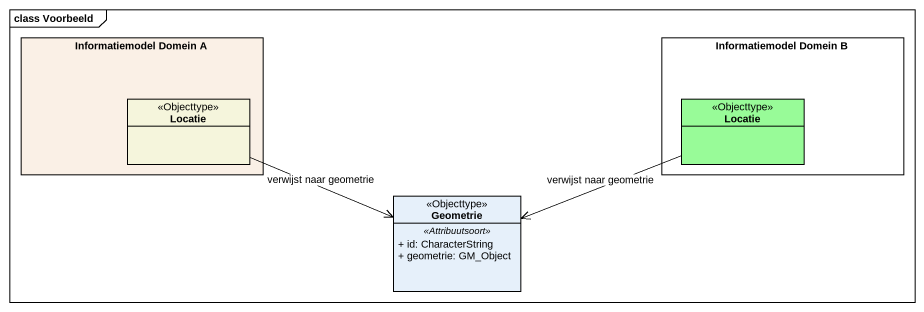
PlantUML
@startuml
mainframe class Voorbeeld
hide circle
hide empty members
skinparam classAttributeIconSize 0
rectangle "Informatiemodel Domein A" as Informatiemodel_Domein_A #FAF0E6 {
  class Locatie <<Objecttype>> #F5F5DC
}
rectangle "Informatiemodel Domein B" as Informatiemodel_Domein_B {
  class "Locatie" as Locatie_2 <<Objecttype>> #98FB98
}
class Geometrie <<Objecttype>> {
  .. <<Attribuutsoort>> ..
  + id: CharacterString
  + geometrie: GM_Object
}
Locatie -right-> Geometrie : verwijst naar geometrie
Locatie_2 -left-> Geometrie : verwijst naar geometrie
@enduml
